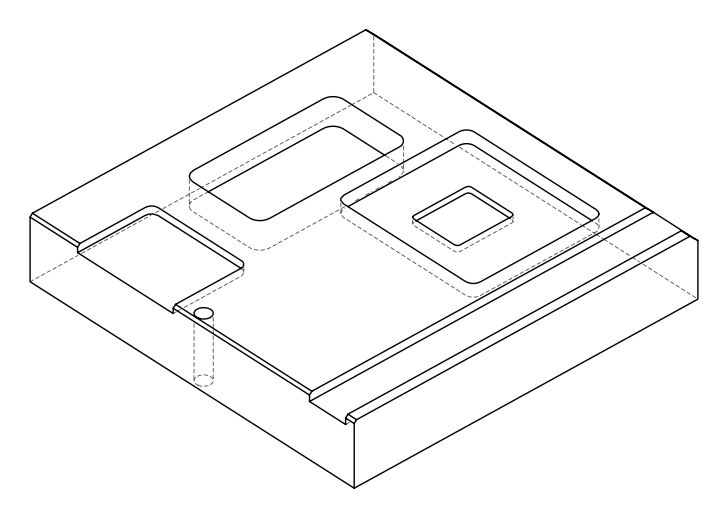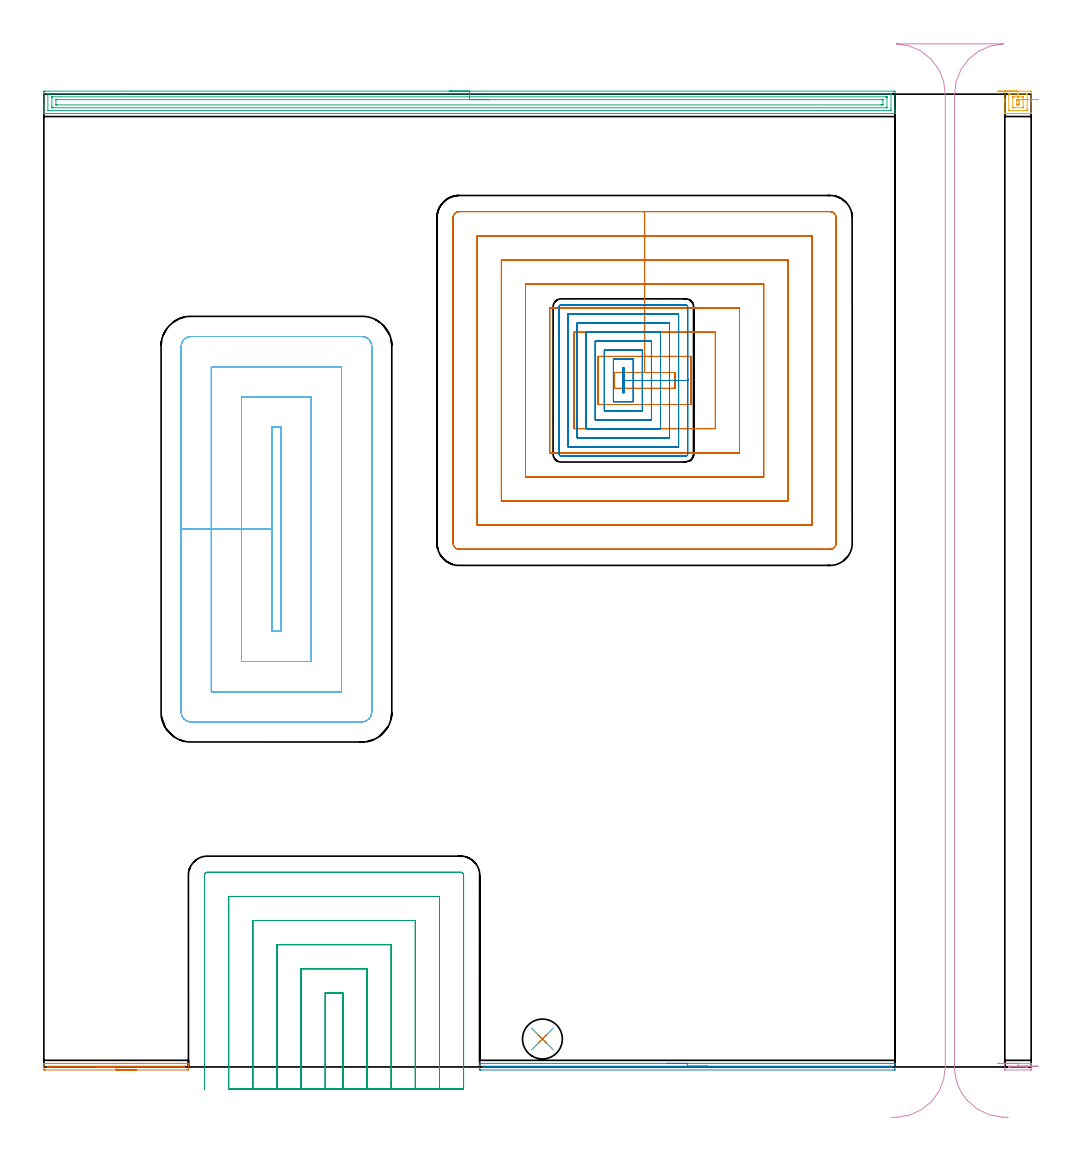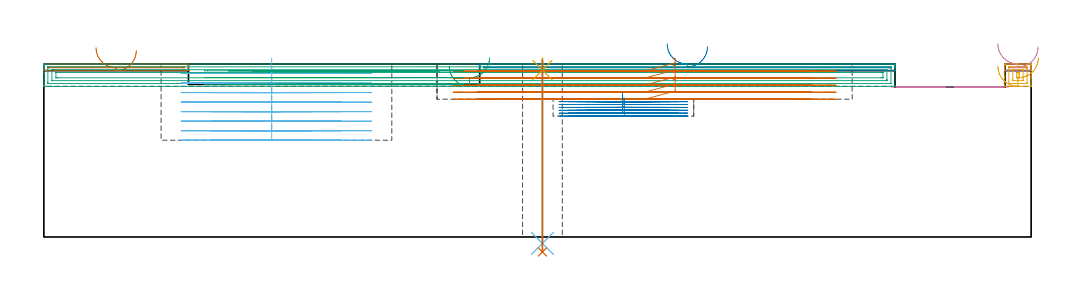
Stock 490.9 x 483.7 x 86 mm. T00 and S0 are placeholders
(PLAN: 13 operations, 8 tool changes, 110 min)
(1 AREA_MILL | FG_CHAMFER_SURFACE | UGT0205_001 | 1.29 min | 403 mm3)
(2 AREA_MILL_1 | FG_CHAMFER_SURFACE_1 | UGT0205_001 | 3.45 min | 1151 mm3)
(3 AREA_MILL_2 | FG_CHAMFER_SURFACE_2 | UGT0205_001 | 13.81 min | 26459 mm3)
(4 AREA_MILL_3 | FG_CHAMFER_SURFACE_3 | UGT0205_001 | 0.35 min | 75 mm3)
(5 AREA_MILL_4 | FG_CHAMFER_SURFACE_4 | UGT0205_001 | 0.69 min | 1197 mm3)
(6 MILL_RECTANGULAR_POCKET | POCKET_RECTANGULAR_STRAIGHT | UGT0201_094 | Follow Part, ap 5, ae 75% | 26.73 min | 912832 mm3)
(7 MILL_RECTANGULAR_POCKET_1 | POCKET_RECTANGULAR_STRAIGHT_1 | NXT0201_012 | Follow Part, ap 4, ae 75% | 32.07 min | 662484 mm3)
(8 MILL_RECTANGULAR_POCKET_2 | POCKET_RECTANGULAR_STRAIGHT_2 | UGT0201_014 | Follow Part, ap 1.5, ae 75% | 15.4 min | 47511 mm3)
(9 MILL_SLOT | SLOT_PARTIAL_RECTANGULAR | NXT0201_012 | Follow Part, ap 4, ae 75% | 12.43 min | 152883 mm3)
(10 MILL_RECTANGULAR_SLOT | SLOT_RECTANGULAR | UGT0201_020 | Follow Part, ap 12.5, ae 75% | 2.99 min | 302975 mm3)
(11 SPOT_DRILL | STEP1HOLE | NXT0321_9005460120000 | 0.05 min | 164 mm3)
(12 DRILL_THROUGH_HOLE_INTO_CENTER | STEP1HOLE | NXT0301_065 | 0.37 min | 5841 mm3)
(13 DRILL_TO_ENLARGE_THROUGH_HOLE | STEP1HOLE | UGT0301_264 | 0.38 min | 20421 mm3)
(TOOL UGT0205_001 | Chamfer Mill 20 x 3 x 45 deg. | D20 FL50 Z2)
(TOOL UGT0201_094 | End mill 20 mm | D20 FL38 Z4)
(TOOL NXT0201_012 | ENDMILL 16mm [2P460-1600-NA 1630] | D16 FL38 Z6)
(TOOL UGT0201_014 | End mill 6 mm | D6 FL24 Z4)
(TOOL UGT0201_020 | End mill 50 mm | D50 FL50 Z4)
(TOOL NXT0321_9005460120000 | NC Spot Drill, 142deg, 12mm, Carbide, Uncoated | D12 PA142 FL30 Z2)
(TOOL NXT0301_065 | Carbide Drill 9.4mm [860.1-0940-075A1-MM 2214] | D9.4 PA140 FL98 Z2)
(TOOL UGT0301_264 | Twist Drill 19.8 mm | D19.8 PA118 FL140 Z2)
(OP 1 AREA_MILL)
G17 G21 G94 G90
T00 M6
G54
G17 G0 G90 X45.95 Y-1.5 S1061 M3
G43 Z96. H0
Z92.7
G94 G1 X45.912 Z91.828 F250.
X45.798 Z90.963
X45.609 Z90.112
X45.347 Z89.28
X45.013 Z88.474
X44.61 Z87.7
X44.141 Z86.964
X43.61 Z86.272
X43.021 Z85.629
X42.378 Z85.039
X41.686 Z84.508
X40.95 Z84.04
X40.176 Z83.637
X39.37 Z83.303
X38.538 Z83.041
X37.686 Z82.852
X36.822 Z82.738
X35.95 Z82.7
X0.63
X0.285 Y-1.497
X0.01 Y-1.492 Z82.703
X0. Y-1.16 Z83.034
Y0.23 Z84.426
Y0.587 Z84.781
Y1.3 Z85.5
Y1.522 Z85.722
X0.002 Y1.663 Z85.855
X0.01 Y1.797 Z85.988
X0.183 Y1.8 Z86.
X71.717
X71.89 Y1.797 Z85.988
X71.898 Y1.663 Z85.855
X71.9 Y1.522 Z85.722
Y1.3 Z85.5
Y0.587 Z84.781
Y-0.644 Z83.553
X71.896 Y-1.16 Z83.034
X71.89 Y-1.492 Z82.703
X71.615 Y-1.497 Z82.7
X71.27 Y-1.5
X35.95
Y-0.086 Z84.114
X2.212
X2.06 Y-0.084 Z84.116
X2.023 Y-0.082 Z84.118
X2.012 Y-0.079 Z84.121
X2.008 Y-0.071 Z84.129
X2.005 Y-0.038 Z84.162
X2.007 Y0.115 Z84.315
X2.028 Y0.379 Z84.579
X2.308 Y0.384 Z84.584
X2.418 Y0.385 Z84.585
X23.849 Y0.386 Z84.586
X69.688 Y0.385 Z84.585
X69.84 Y0.384 Z84.584
X69.877 Y0.381 Z84.581
X69.888 Y0.379 Z84.579
X69.892 Y0.371 Z84.571
X69.896 Y0.337 Z84.537
X69.898 Y0.18 Z84.38
X69.892 Y-0.054 Z84.146
X69.89 Y-0.077 Z84.123
X69.843 Y-0.079 Z84.121
X69.723 Y-0.083 Z84.117
X69.482 Y-0.085 Z84.115
X69.276 Y-0.086 Z84.114
X35.95
X35.078 Z84.152
X34.213 Z84.266
X33.362 Z84.455
X32.53 Z84.717
X31.724 Z85.051
X30.95 Z85.454
X30.214 Z85.923
X29.522 Z86.454
X28.879 Z87.043
X28.29 Z87.686
X27.758 Z88.378
X27.29 Z89.114
X26.887 Z89.888
X26.553 Z90.694
X26.291 Z91.526
X26.102 Z92.378
X25.988 Z93.243
X25.95 Z94.114
G0 Z96.
M5
M2
(OP 2 AREA_MILL_1)
G17 G21 G94 G90
T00 M6
G54
G17 G0 G90 X309.95 Y1.8 S1061 M3
G43 Z96. H0
G94 G1 X309.988 Z95.128 F250.
X310.102 Z94.263
X310.291 Z93.412
X310.553 Z92.58
X310.887 Z91.774
X311.29 Z91.
X311.758 Z90.264
X312.29 Z89.572
X312.879 Z88.929
X313.522 Z88.339
X314.214 Z87.808
X314.95 Z87.34
X315.724 Z86.937
X316.53 Z86.603
X317.362 Z86.341
X318.214 Z86.152
X319.078 Z86.038
X319.95 Z86.
X423.039
X423.19 Y1.798 Z85.988
X423.198 Y1.679 Z85.871
X423.2 Y1.556 Z85.755
Y1.215 Z85.414
Y0.587 Z84.781
Y-1.474 Z82.724
X423.197 Y-1.492 Z82.706
X422.866 Y-1.5 Z82.7
X217.307
X217.033 Y-1.498 Z82.702
X216.703 Y-1.492 Z82.706
X216.7 Y-1.474 Z82.723
Y0.587 Z84.781
Y1.215 Z85.414
Y1.556 Z85.755
X216.702 Y1.679 Z85.871
X216.71 Y1.798 Z85.988
X216.861 Y1.8 Z86.
X319.95
Y0.386 Z84.586
X420.808 Y0.385 Z84.585
X421.015 Y0.384 Z84.584
X421.152 Y0.381 Z84.581
X421.181 Y0.379 Z84.579
X421.19 Y0.366 Z84.566
X421.193 Y0.34 Z84.54
X421.199 Y0.204 Z84.404
X421.196 Y-0.042 Z84.158
X421.193 Y-0.068 Z84.132
X421.19 Y-0.079 Z84.121
X421.169 Y-0.08 Z84.12
X421.049 Y-0.084 Z84.116
X420.808 Y-0.085 Z84.115
X420.603 Y-0.086 Z84.114
X219.092 Y-0.085 Z84.115
X218.885 Y-0.084 Z84.116
X218.748 Y-0.081 Z84.119
X218.719 Y-0.079 Z84.121
X218.71 Y-0.066 Z84.134
X218.707 Y-0.04 Z84.16
X218.703 Y0.094 Z84.294
X218.71 Y0.366 Z84.566
X218.989 Y0.38 Z84.58
X219.092 Y0.383 Z84.583
X219.298 Y0.385 Z84.585
X319.95 Y0.386 Z84.586
X320.822 Z84.624
X321.686 Z84.738
X322.538 Z84.926
X323.37 Z85.189
X324.176 Z85.523
X324.95 Z85.925
X325.686 Z86.394
X326.378 Z86.925
X327.021 Z87.515
X327.61 Z88.158
X328.142 Z88.85
X328.61 Z89.586
X329.013 Z90.36
X329.347 Z91.166
X329.609 Z91.998
X329.798 Z92.849
X329.912 Z93.714
X329.95 Z94.586
G0 Z96.
M5
M2
(OP 3 AREA_MILL_2)
G17 G21 G94 G90
T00 M6
G54
G17 G0 G90 X201.6 Y485.2 S1061 M3
G43 Z96. H0
Z84.9
G94 G1 X201.638 Z84.029 F250.
X201.752 Z83.164
X201.941 Z82.312
X202.203 Z81.48
X202.537 Z80.674
X202.94 Z79.9
X203.409 Z79.164
X203.94 Z78.472
X204.529 Z77.829
X205.172 Z77.24
X205.864 Z76.709
X206.6 Z76.24
X207.374 Z75.837
X208.18 Z75.503
X209.012 Z75.241
X209.864 Z75.052
X210.728 Z74.938
X211.6 Z74.9
X422.574
X422.839 Y485.197 Z74.902
X423.19 Y485.192 Z74.906
X423.2 Y484.836 Z75.261
Y477.414 Z82.681
Y475.985 Z84.112
Y475.626 Z84.47
Y474.908 Z85.192
Y474.607 Z85.493
X423.193 Y474.171 Z85.921
X423.19 Y474.103 Z85.988
X423.02 Y474.1 Z86.
X0.179
X0.01 Y474.103 Z85.988
X0.006 Y474.171 Z85.921
X0. Y474.607 Z85.492
Y474.907 Z85.192
Y475.626 Z84.47
Y476.879 Z83.218
Y478.309 Z81.787
Y484.569 Z75.529
X0.002 Y485.194 Z74.904
X0.004 Y485.195 Z74.902
X0.626 Y485.2 Z74.9
X211.6
Y483.786 Z76.314
X420.897 Y483.785 Z76.315
X421.119 Y483.782 Z76.318
X421.178 Y483.779 Z76.321
X421.19 Y483.767 Z76.333
X421.196 Y483.733 Z76.367
X421.199 Y483.674 Z76.426
Y476.106 Z83.994
X421.193 Y475.626 Z84.474
X421.19 Y475.529 Z84.571
X421.008 Y475.519 Z84.581
X420.896 Y475.515 Z84.585
X387.379 Y475.514 Z84.586
X2.303 Y475.515 Z84.585
X2.081 Y475.518 Z84.582
X2.022 Y475.521 Z84.579
X2.01 Y475.533 Z84.567
X2.004 Y475.567 Z84.533
X2.001 Y475.626 Z84.474
Y483.194 Z76.906
X2.006 Y483.674 Z76.426
X2.01 Y483.771 Z76.329
X2.192 Y483.781 Z76.319
X2.304 Y483.785 Z76.315
X39.016 Y483.786 Z76.314
X211.6
Y482.371 Z77.729
X418.512
X418.998 Y482.37 Z77.73
X419.159 Y482.367 Z77.733
X419.183 Y482.365 Z77.735
X419.19 Y482.362 Z77.738
X419.193 Y482.331 Z77.769
X419.198 Y482.223 Z77.877
X419.2 Y482.088 Z78.012
Y481.886 Z78.214
X419.199 Y477.212 Z82.888
X419.195 Y477.01 Z83.09
X419.19 Y476.953 Z83.147
X419.186 Y476.934 Z83.166
X419.178 Y476.933 Z83.167
X419.119 Y476.93 Z83.17
X418.998 Y476.929 Z83.171
X4.688
X4.202 Y476.93 Z83.17
X4.041 Y476.933 Z83.167
X4.017 Y476.935 Z83.165
X4.01 Y476.938 Z83.162
X4.007 Y476.969 Z83.131
X4.002 Y477.077 Z83.023
X4. Y477.617 Z82.483
Y482.088 Z78.012
X4.005 Y482.29 Z77.81
X4.01 Y482.347 Z77.753
X4.014 Y482.366 Z77.734
X4.022 Y482.367 Z77.733
X4.081 Y482.37 Z77.73
X4.202 Y482.371 Z77.729
X211.6
Y480.957 Z79.143
X416.35
X417.176 Y480.95 Z79.15
X417.19 Y480.948 Z79.152
X417.195 Y480.926 Z79.174
X417.199 Y480.872 Z79.228
Y478.429 Z81.671
X417.195 Y478.374 Z81.726
X417.19 Y478.352 Z81.748
X417.17 Y478.348 Z81.752
X416.316 Y478.343 Z81.757
X416.282
X6.85
X6.024 Y478.35 Z81.75
X6.01 Y478.352 Z81.748
X6.005 Y478.374 Z81.726
X6.001 Y478.428 Z81.672
Y480.871 Z79.229
X6.005 Y480.926 Z79.174
X6.01 Y480.948 Z79.152
X6.03 Y480.951 Z79.149
X6.884 Y480.957 Z79.143
X6.918
X211.6
X212.472 Z79.181
X213.337 Z79.295
X214.188 Z79.483
X215.02 Z79.746
X215.826 Z80.08
X216.6 Z80.482
X217.336 Z80.951
X218.028 Z81.482
X218.671 Z82.072
X219.26 Z82.715
X219.792 Z83.407
X220.26 Z84.143
X220.663 Z84.917
X220.997 Z85.723
X221.259 Z86.555
X221.448 Z87.406
X221.562 Z88.271
X221.6 Z89.143
G0 Z96.
M5
M2
(OP 4 AREA_MILL_3)
G17 G21 G94 G90
T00 M6
G54
G17 G0 G90 X474.35 Y1.8 S1061 M3
G43 Z96. H0
G94 G1 X474.388 Z95.128 F250.
X474.502 Z94.263
X474.691 Z93.412
X474.953 Z92.58
X475.287 Z91.774
X475.69 Z91.
X476.159 Z90.264
X476.69 Z89.572
X477.279 Z88.929
X477.922 Z88.339
X478.614 Z87.808
X479.35 Z87.34
X480.124 Z86.937
X480.93 Z86.603
X481.762 Z86.341
X482.614 Z86.152
X483.478 Z86.038
X484.35 Z86.
X490.496
X490.89 Y1.793 Z85.993
X490.9 Y1.488 Z85.687
Y-1.09 Z83.11
X490.899 Y-1.16 Z83.04
X490.892 Y-1.493 Z82.707
X490.666 Y-1.498 Z82.702
X490.496 Y-1.5 Z82.7
X478.204
X478.034 Y-1.498 Z82.702
X477.808 Y-1.493 Z82.707
X477.8 Y-1.16 Z83.04
Y1.46 Z85.66
Y1.488 Z85.687
X477.81 Y1.793 Z85.993
X478.204 Y1.8 Z86.
X484.35
Y0.386 Z84.586
X488.538
X488.74 Y0.385 Z84.585
X488.819 Y0.384 Z84.584
X488.88 Y0.38 Z84.58
X488.89 Y0.377 Z84.577
X488.895 Y0.354 Z84.554
X488.898 Y0.309 Z84.509
X488.9 Y0.15 Z84.35
X488.899 Y0.07 Z84.27
X488.895 Y-0.009 Z84.191
X488.89 Y-0.06 Z84.14
X488.881 Y-0.079 Z84.121
X488.858 Y-0.081 Z84.119
X488.74 Y-0.084 Z84.116
X488.538 Y-0.086 Z84.114
X488.336
X479.96 Y-0.085 Z84.115
X479.881 Y-0.084 Z84.116
X479.82 Y-0.08 Z84.12
X479.81 Y-0.077 Z84.123
X479.805 Y-0.054 Z84.146
X479.802 Y-0.009 Z84.191
X479.8 Y0.15 Z84.35
X479.801 Y0.229 Z84.429
X479.805 Y0.309 Z84.509
X479.81 Y0.36 Z84.56
X479.819 Y0.379 Z84.579
X479.842 Y0.381 Z84.581
X479.96 Y0.384 Z84.584
X480.162 Y0.386 Z84.586
X480.636
X484.35
X485.222 Z84.624
X486.087 Z84.738
X486.938 Z84.927
X487.77 Z85.189
X488.576 Z85.523
X489.35 Z85.926
X490.086 Z86.394
X490.778 Z86.925
X491.421 Z87.515
X492.01 Z88.158
X492.542 Z88.85
X493.01 Z89.586
X493.413 Z90.36
X493.747 Z91.166
X494.009 Z91.998
X494.198 Z92.849
X494.312 Z93.714
X494.35 Z94.586
G0 Z96.
M5
M2
(OP 5 AREA_MILL_4)
G17 G21 G94 G90
T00 M6
G54
G17 G0 G90 X474.35 Y485.2 S1061 M3
G43 Z96. H0
Z84.9
G94 G1 X474.388 Z84.028 F250.
X474.502 Z83.163
X474.691 Z82.312
X474.953 Z81.48
X475.287 Z80.674
X475.69 Z79.9
X476.159 Z79.164
X476.69 Z78.472
X477.279 Z77.829
X477.922 Z77.239
X478.614 Z76.708
X479.35 Z76.24
X480.124 Z75.837
X480.93 Z75.503
X481.762 Z75.241
X482.614 Z75.052
X483.478 Z74.938
X484.35 Z74.9
X490.496
X490.759 Y485.196 Z74.901
X490.89 Y485.191 Z74.904
X490.9 Y485.052 Z75.043
Y480.991 Z79.102
Y480.169 Z79.931
Y474.68 Z85.419
X490.89 Y474.107 Z85.993
X490.496 Y474.1 Z86.
X478.204
X477.81 Y474.107 Z85.993
X477.807 Y474.148 Z85.952
X477.8 Y474.681 Z85.419
Y474.731 Z85.368
Y480.169 Z79.931
Y480.991 Z79.102
X477.801 Y484.979 Z75.116
X477.805 Y485.19 Z74.904
X478.204 Y485.2 Z74.9
X484.35
Y483.786 Z76.314
X488.631
X488.74
X488.85 Y483.784 Z76.316
X488.88 Y483.782 Z76.318
X488.89 Y483.779 Z76.321
X488.893 Y483.771 Z76.329
X488.898 Y483.729 Z76.371
X488.899 Y483.674 Z76.426
X488.9 Y483.512 Z76.588
Y476.358 Z83.742
X488.892 Y475.626 Z84.474
X488.89 Y475.546 Z84.554
X488.879 Y475.521 Z84.579
X488.846 Y475.518 Z84.582
X488.74 Y475.517 Z84.583
X487.972 Y475.514 Z84.586
X487.862
X479.96 Y475.515 Z84.585
X479.851 Y475.516 Z84.584
X479.821 Y475.518 Z84.582
X479.81 Y475.521 Z84.579
X479.807 Y475.529 Z84.571
X479.802 Y475.571 Z84.529
X479.801 Y475.626 Z84.474
X479.8 Y475.788 Z84.312
Y482.942 Z77.158
X479.808 Y483.674 Z76.426
X479.81 Y483.754 Z76.346
X479.821 Y483.779 Z76.321
X479.855 Y483.782 Z76.318
X479.96 Y483.783 Z76.317
X480.729 Y483.786 Z76.314
X480.838
X484.35
Y482.372 Z77.728
X486.508 Y482.37 Z77.73
X486.795 Y482.367 Z77.733
X486.848 Y482.365 Z77.735
X486.89 Y482.357 Z77.743
X486.892 Y482.284 Z77.816
X486.899 Y481.972 Z78.128
X486.9 Y477.414 Z82.686
X486.896 Y477.01 Z83.09
X486.893 Y476.96 Z83.14
X486.891 Y476.94 Z83.16
X486.868 Y476.935 Z83.165
X486.742 Y476.932 Z83.168
X486.582 Y476.929 Z83.171
X482.594
X482.192 Y476.93 Z83.17
X481.905 Y476.933 Z83.167
X481.853 Y476.935 Z83.165
X481.81 Y476.943 Z83.157
X481.808 Y477.016 Z83.084
X481.801 Y477.328 Z82.772
X481.8 Y481.886 Z78.214
X481.804 Y482.29 Z77.81
X481.807 Y482.34 Z77.76
X481.809 Y482.36 Z77.74
X481.833 Y482.365 Z77.735
X481.958 Y482.368 Z77.732
X482.118 Y482.371 Z77.729
X484.35 Y482.372 Z77.728
Y480.957 Z79.143
X484.384
X484.772 Y480.955 Z79.145
X484.868 Y480.952 Z79.148
X484.886 Y480.951 Z79.149
X484.89 Y480.939 Z79.161
X484.895 Y480.903 Z79.197
X484.898 Y480.825 Z79.275
X484.9 Y480.431 Z79.669
Y479.537 Z80.563
Y479.203 Z80.897
Y478.643 Z81.457
X484.897 Y478.456 Z81.644
X484.894 Y478.388 Z81.712
X484.89 Y478.354 Z81.746
X484.875 Y478.35 Z81.75
X484.772 Y478.347 Z81.753
X484.35 Y478.343 Z81.757
X484.316
X483.928 Y478.345 Z81.755
X483.832 Y478.348 Z81.752
X483.814 Y478.349 Z81.751
X483.81 Y478.361 Z81.739
X483.805 Y478.397 Z81.703
X483.802 Y478.475 Z81.625
X483.8 Y478.869 Z81.231
Y480.097 Z80.003
Y480.657 Z79.443
X483.803 Y480.844 Z79.256
X483.806 Y480.912 Z79.188
X483.81 Y480.946 Z79.154
X483.825 Y480.951 Z79.149
X483.928 Y480.953 Z79.147
X484.35 Y480.957 Z79.143
X485.222 Y480.967 Z79.172
X486.088 Y480.976 Z79.276
X486.942 Y480.985 Z79.456
X487.776 Y480.994 Z79.709
X488.586 Y481.002 Z80.035
X489.364 Y481.011 Z80.429
X490.104 Y481.019 Z80.89
X490.802 Y481.026 Z81.414
X491.452 Y481.033 Z81.996
X492.048 Y481.039 Z82.633
X492.586 Y481.045 Z83.319
X493.063 Y481.05 Z84.05
X493.474 Y481.055 Z84.819
X493.816 Y481.058 Z85.622
X494.087 Y481.061 Z86.451
X494.285 Y481.063 Z87.301
X494.408 Y481.065 Z88.164
X494.456 Z89.035
G0 Z96.
M5
M2
(OP 6 MILL_RECTANGULAR_POCKET)
G17 G21 G94 G90
T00 M6
G54
G17 G0 G90 X113.3 Y296.277 S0 M3
G43 Z96. H0
Z89.
G94 G1 Y267.4 Z81.262 F250.
Y216.6 F500.
X118.
Y318.2
X113.3
Y267.4
X98.3
Y201.6
X133.
Y333.2
X98.3
Y267.4
X83.3
Y186.6
X148.
Y348.2
X83.3
Y267.4
X68.3
Y176.4
G3 X73.1 Y171.6 R4.8
G1 X158.2
G3 X163. Y176.4 R4.8
G1 Y358.4
G3 X158.2 Y363.2 R4.8
G1 X73.1
G3 X68.3 Y358.4 R4.8
G1 Y267.4
Y266.4
G0 X113.3 Y296.277 Z84.262
G1 Y267.4 Z76.525 F250.
Y216.6 F500.
X118.
Y318.2
X113.3
Y267.4
X98.3
Y201.6
X133.
Y333.2
X98.3
Y267.4
X83.3
Y186.6
X148.
Y348.2
X83.3
Y267.4
X68.3
Y176.4
G3 X73.1 Y171.6 R4.8
G1 X158.2
G3 X163. Y176.4 R4.8
G1 Y358.4
G3 X158.2 Y363.2 R4.8
G1 X73.1
G3 X68.3 Y358.4 R4.8
G1 Y267.4
Y266.4
G0 X113.3 Y296.277 Z79.525
G1 Y267.4 Z71.787 F250.
Y216.6 F500.
X118.
Y318.2
X113.3
Y267.4
X98.3
Y201.6
X133.
Y333.2
X98.3
Y267.4
X83.3
Y186.6
X148.
Y348.2
X83.3
Y267.4
X68.3
Y176.4
G3 X73.1 Y171.6 R4.8
G1 X158.2
G3 X163. Y176.4 R4.8
G1 Y358.4
G3 X158.2 Y363.2 R4.8
G1 X73.1
G3 X68.3 Y358.4 R4.8
G1 Y267.4
Y266.4
G0 X113.3 Y296.277 Z74.787
G1 Y267.4 Z67.05 F250.
Y216.6 F500.
X118.
Y318.2
X113.3
Y267.4
X98.3
Y201.6
X133.
Y333.2
X98.3
Y267.4
X83.3
Y186.6
X148.
Y348.2
X83.3
Y267.4
X68.3
Y176.4
G3 X73.1 Y171.6 R4.8
G1 X158.2
G3 X163. Y176.4 R4.8
G1 Y358.4
G3 X158.2 Y363.2 R4.8
G1 X73.1
G3 X68.3 Y358.4 R4.8
G1 Y267.4
Y266.4
G0 X113.3 Y296.277 Z70.05
G1 Y267.4 Z62.312 F250.
Y216.6 F500.
X118.
Y318.2
X113.3
Y267.4
X98.3
Y201.6
X133.
Y333.2
X98.3
Y267.4
X83.3
Y186.6
X148.
Y348.2
X83.3
Y267.4
X68.3
Y176.4
G3 X73.1 Y171.6 R4.8
G1 X158.2
G3 X163. Y176.4 R4.8
G1 Y358.4
G3 X158.2 Y363.2 R4.8
G1 X73.1
G3 X68.3 Y358.4 R4.8
G1 Y267.4
Y266.4
G0 X113.3 Y296.277 Z65.312
G1 Y267.4 Z57.575 F250.
Y216.6 F500.
X118.
Y318.2
X113.3
Y267.4
X98.3
Y201.6
X133.
Y333.2
X98.3
Y267.4
X83.3
Y186.6
X148.
Y348.2
X83.3
Y267.4
X68.3
Y176.4
G3 X73.1 Y171.6 R4.8
G1 X158.2
G3 X163. Y176.4 R4.8
G1 Y358.4
G3 X158.2 Y363.2 R4.8
G1 X73.1
G3 X68.3 Y358.4 R4.8
G1 Y267.4
Y266.4
G0 X113.3 Y296.277 Z60.575
G1 Y267.4 Z52.837 F250.
Y216.6 F500.
X118.
Y318.2
X113.3
Y267.4
X98.3
Y201.6
X133.
Y333.2
X98.3
Y267.4
X83.3
Y186.6
X148.
Y348.2
X83.3
Y267.4
X68.3
Y176.4
G3 X73.1 Y171.6 R4.8
G1 X158.2
G3 X163. Y176.4 R4.8
G1 Y358.4
G3 X158.2 Y363.2 R4.8
G1 X73.1
G3 X68.3 Y358.4 R4.8
G1 Y267.4
Y266.4
G0 X113.3 Y296.277 Z55.837
G1 Y267.4 Z48.1 F250.
Y216.6 F500.
X118.
Y318.2
X113.3
Y267.4
X98.3
Y201.6
X133.
Y333.2
X98.3
Y267.4
X83.3
Y186.6
X148.
Y348.2
X83.3
Y267.4
X68.3
Y176.4
G3 X73.1 Y171.6 R4.8
G1 X158.2
G3 X163. Y176.4 R4.8
G1 Y358.4
G3 X158.2 Y363.2 R4.8
G1 X73.1
G3 X68.3 Y358.4 R4.8
G1 Y267.4
Y266.4
G0 Z96.
M5
M2
(OP 7 MILL_RECTANGULAR_POCKET_1)
G17 G21 G94 G90
T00 M6
G54
G17 G0 G90 X312.742 Y337.4 S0 M3
G43 Z96. H1
Z89.
G94 G1 X313.9 Z88.69 F250.
Y345.3 Z86.573
X298.7 Z82.5
X283.5 F500.
Y337.4
X313.9
Y345.3
X298.7
Y353.3
X275.5
Y329.4
X321.9
Y353.3
X298.7
Y365.3
X263.5
Y317.4
X333.9
Y365.3
X298.7
Y377.3
X251.5
Y305.4
X345.9
Y377.3
X298.7
Y389.3
X239.5
Y293.4
X357.9
Y389.3
X298.7
Y401.3
X227.5
Y281.4
X369.9
Y401.3
X298.7
Y413.3
X215.5
Y269.4
X381.9
Y413.3
X298.7
Y425.3
X206.5
G3 X203.5 Y422.3 R3.
G1 Y260.4
G3 X206.5 Y257.4 R3.
G1 X390.9
G3 X393.9 Y260.4 R3.
G1 Y422.3
G3 X390.9 Y425.3 R3.
G1 X298.7
X297.7
G0 X312.742 Y337.4 Z85.5
G1 X313.9 Z85.19 F250.
Y345.3 Z83.073
X298.7 Z79.
X283.5 F500.
Y337.4
X313.9
Y345.3
X298.7
Y353.3
X275.5
Y329.4
X321.9
Y353.3
X298.7
Y365.3
X263.5
Y317.4
X333.9
Y365.3
X298.7
Y377.3
X251.5
Y305.4
X345.9
Y377.3
X298.7
Y389.3
X239.5
Y293.4
X357.9
Y389.3
X298.7
Y401.3
X227.5
Y281.4
X369.9
Y401.3
X298.7
Y413.3
X215.5
Y269.4
X381.9
Y413.3
X298.7
Y425.3
X206.5
G3 X203.5 Y422.3 R3.
G1 Y260.4
G3 X206.5 Y257.4 R3.
G1 X390.9
G3 X393.9 Y260.4 R3.
G1 Y422.3
G3 X390.9 Y425.3 R3.
G1 X298.7
X297.7
G0 X312.742 Y337.4 Z82.
G1 X313.9 Z81.69 F250.
Y345.3 Z79.573
X298.7 Z75.5
X283.5 F500.
Y337.4
X313.9
Y345.3
X298.7
Y353.3
X275.5
Y329.4
X321.9
Y353.3
X298.7
Y365.3
X263.5
Y317.4
X333.9
Y365.3
X298.7
Y377.3
X251.5
Y305.4
X345.9
Y377.3
X298.7
Y389.3
X239.5
Y293.4
X357.9
Y389.3
X298.7
Y401.3
X227.5
Y281.4
X369.9
Y401.3
X298.7
Y413.3
X215.5
Y269.4
X381.9
Y413.3
X298.7
Y425.3
X206.5
G3 X203.5 Y422.3 R3.
G1 Y260.4
G3 X206.5 Y257.4 R3.
G1 X390.9
G3 X393.9 Y260.4 R3.
G1 Y422.3
G3 X390.9 Y425.3 R3.
G1 X298.7
X297.7
G0 X312.742 Y337.4 Z78.5
G1 X313.9 Z78.19 F250.
Y345.3 Z76.073
X298.7 Z72.
X283.5 F500.
Y337.4
X313.9
Y345.3
X298.7
Y353.3
X275.5
Y329.4
X321.9
Y353.3
X298.7
Y365.3
X263.5
Y317.4
X333.9
Y365.3
X298.7
Y377.3
X251.5
Y305.4
X345.9
Y377.3
X298.7
Y389.3
X239.5
Y293.4
X357.9
Y389.3
X298.7
Y401.3
X227.5
Y281.4
X369.9
Y401.3
X298.7
Y413.3
X215.5
Y269.4
X381.9
Y413.3
X298.7
Y425.3
X206.5
G3 X203.5 Y422.3 R3.
G1 Y260.4
G3 X206.5 Y257.4 R3.
G1 X390.9
G3 X393.9 Y260.4 R3.
G1 Y422.3
G3 X390.9 Y425.3 R3.
G1 X298.7
X297.7
G0 X312.742 Y337.4 Z75.
G1 X313.9 Z74.69 F250.
Y345.3 Z72.573
X298.7 Z68.5
X283.5 F500.
Y337.4
X313.9
Y345.3
X298.7
Y353.3
X275.5
Y329.4
X321.9
Y353.3
X298.7
Y365.3
X263.5
Y317.4
X333.9
Y365.3
X298.7
Y377.3
X251.5
Y305.4
X345.9
Y377.3
X298.7
Y389.3
X239.5
Y293.4
X357.9
Y389.3
X298.7
Y401.3
X227.5
Y281.4
X369.9
Y401.3
X298.7
Y413.3
X215.5
Y269.4
X381.9
Y413.3
X298.7
Y425.3
X206.5
G3 X203.5 Y422.3 R3.
G1 Y260.4
G3 X206.5 Y257.4 R3.
G1 X390.9
G3 X393.9 Y260.4 R3.
G1 Y422.3
G3 X390.9 Y425.3 R3.
G1 X298.7
X297.7
G0 Z96.
M5
M2
(OP 8 MILL_RECTANGULAR_POCKET_2)
G17 G21 G94 G90
T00 M6
G54
G17 G0 G90 X287.7 Y344.916 S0 M3
G43 Z96. H0
Z71.733
G94 G1 Y335.3 Z69.157 F250.
X288.6 Z68.916
Y341.35 Z67.294
Y347.4 F500.
X287.7
Y335.3
X288.6
Y341.35
X293.1
Y351.9
X283.2
Y330.8
X293.1
Y341.35
X297.6
Y356.4
X278.7
Y326.3
X297.6
Y341.35
X302.1
Y360.9
X274.2
Y321.8
X302.1
Y341.35
X306.6
Y365.4
X269.7
Y317.3
X306.6
Y341.35
X311.1
Y369.9
X265.2
Y312.8
X311.1
Y341.35
X315.6
Y374.4
X260.7
Y308.3
X315.6
Y341.35
X320.1
Y378.
G3 X319.2 Y378.9 R0.9
G1 X257.1
G3 X256.2 Y378. R0.9
G1 Y304.7
G3 X257.1 Y303.8 R0.9
G1 X319.2
G3 X320.1 Y304.7 R0.9
G1 Y341.35
Y342.35
G0 X287.7 Y344.916 Z70.294
G1 Y335.3 Z67.718 F250.
X288.6 Z67.477
Y341.35 Z65.856
Y347.4 F500.
X287.7
Y335.3
X288.6
Y341.35
X293.1
Y351.9
X283.2
Y330.8
X293.1
Y341.35
X297.6
Y356.4
X278.7
Y326.3
X297.6
Y341.35
X302.1
Y360.9
X274.2
Y321.8
X302.1
Y341.35
X306.6
Y365.4
X269.7
Y317.3
X306.6
Y341.35
X311.1
Y369.9
X265.2
Y312.8
X311.1
Y341.35
X315.6
Y374.4
X260.7
Y308.3
X315.6
Y341.35
X320.1
Y378.
G3 X319.2 Y378.9 R0.9
G1 X257.1
G3 X256.2 Y378. R0.9
G1 Y304.7
G3 X257.1 Y303.8 R0.9
G1 X319.2
G3 X320.1 Y304.7 R0.9
G1 Y341.35
Y342.35
G0 X287.7 Y344.916 Z68.856
G1 Y335.3 Z66.279 F250.
X288.6 Z66.038
Y341.35 Z64.417
Y347.4 F500.
X287.7
Y335.3
X288.6
Y341.35
X293.1
Y351.9
X283.2
Y330.8
X293.1
Y341.35
X297.6
Y356.4
X278.7
Y326.3
X297.6
Y341.35
X302.1
Y360.9
X274.2
Y321.8
X302.1
Y341.35
X306.6
Y365.4
X269.7
Y317.3
X306.6
Y341.35
X311.1
Y369.9
X265.2
Y312.8
X311.1
Y341.35
X315.6
Y374.4
X260.7
Y308.3
X315.6
Y341.35
X320.1
Y378.
G3 X319.2 Y378.9 R0.9
G1 X257.1
G3 X256.2 Y378. R0.9
G1 Y304.7
G3 X257.1 Y303.8 R0.9
G1 X319.2
G3 X320.1 Y304.7 R0.9
G1 Y341.35
Y342.35
G0 X287.7 Y344.916 Z67.417
G1 Y335.3 Z64.84 F250.
X288.6 Z64.599
Y341.35 Z62.978
Y347.4 F500.
X287.7
Y335.3
X288.6
Y341.35
X293.1
Y351.9
X283.2
Y330.8
X293.1
Y341.35
X297.6
Y356.4
X278.7
Y326.3
X297.6
Y341.35
X302.1
Y360.9
X274.2
Y321.8
X302.1
Y341.35
X306.6
Y365.4
X269.7
Y317.3
X306.6
Y341.35
X311.1
Y369.9
X265.2
Y312.8
X311.1
Y341.35
X315.6
Y374.4
X260.7
Y308.3
X315.6
Y341.35
X320.1
Y378.
G3 X319.2 Y378.9 R0.9
G1 X257.1
G3 X256.2 Y378. R0.9
G1 Y304.7
G3 X257.1 Y303.8 R0.9
G1 X319.2
G3 X320.1 Y304.7 R0.9
G1 Y341.35
Y342.35
G0 X287.7 Y344.916 Z65.978
G1 Y335.3 Z63.401 F250.
X288.6 Z63.16
Y341.35 Z61.539
Y347.4 F500.
X287.7
Y335.3
X288.6
Y341.35
X293.1
Y351.9
X283.2
Y330.8
X293.1
Y341.35
X297.6
Y356.4
X278.7
Y326.3
X297.6
Y341.35
X302.1
Y360.9
X274.2
Y321.8
X302.1
Y341.35
X306.6
Y365.4
X269.7
Y317.3
X306.6
Y341.35
X311.1
Y369.9
X265.2
Y312.8
X311.1
Y341.35
X315.6
Y374.4
X260.7
Y308.3
X315.6
Y341.35
X320.1
Y378.
G3 X319.2 Y378.9 R0.9
G1 X257.1
G3 X256.2 Y378. R0.9
G1 Y304.7
G3 X257.1 Y303.8 R0.9
G1 X319.2
G3 X320.1 Y304.7 R0.9
G1 Y341.35
Y342.35
G0 X287.7 Y344.916 Z64.539
G1 Y335.3 Z61.962 F250.
X288.6 Z61.721
Y341.35 Z60.1
Y347.4 F500.
X287.7
Y335.3
X288.6
Y341.35
X293.1
Y351.9
X283.2
Y330.8
X293.1
Y341.35
X297.6
Y356.4
X278.7
Y326.3
X297.6
Y341.35
X302.1
Y360.9
X274.2
Y321.8
X302.1
Y341.35
X306.6
Y365.4
X269.7
Y317.3
X306.6
Y341.35
X311.1
Y369.9
X265.2
Y312.8
X311.1
Y341.35
X315.6
Y374.4
X260.7
Y308.3
X315.6
Y341.35
X320.1
Y378.
G3 X319.2 Y378.9 R0.9
G1 X257.1
G3 X256.2 Y378. R0.9
G1 Y304.7
G3 X257.1 Y303.8 R0.9
G1 X319.2
G3 X320.1 Y304.7 R0.9
G1 Y341.35
Y342.35
G0 Z96.
M5
M2
(OP 9 MILL_SLOT)
G17 G21 G94 G90
T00 M6
G54
G17 G0 G90 X148.7 Y-11. S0 M3
G43 Z96. H1
Z82.633
G94 G1 Y-8. F250.
Y36.8 F500.
X139.9
Y-8.
Y-11. F250.
X160.7
Y-8.
Y48.8 F500.
X127.9
Y-8.
Y-11. F250.
X172.7
Y-8.
Y60.8 F500.
X115.9
Y-8.
Y-11. F250.
X184.7
Y-8.
Y72.8 F500.
X103.9
Y-8.
Y-11. F250.
X196.7
Y-8.
Y84.8 F500.
X91.9
Y-8.
Y-11. F250.
X208.7
Y-8.
Y95.4 F500.
G3 X207.3 Y96.8 R1.4
G1 X81.3
G3 X79.9 Y95.4 R1.4
G1 Y-8.
Y-11. F250.
G0 X148.7 Z79.267
G1 Y-8.
Y36.8 F500.
X139.9
Y-8.
Y-11. F250.
X160.7
Y-8.
Y48.8 F500.
X127.9
Y-8.
Y-11. F250.
X172.7
Y-8.
Y60.8 F500.
X115.9
Y-8.
Y-11. F250.
X184.7
Y-8.
Y72.8 F500.
X103.9
Y-8.
Y-11. F250.
X196.7
Y-8.
Y84.8 F500.
X91.9
Y-8.
Y-11. F250.
X208.7
Y-8.
Y95.4 F500.
G3 X207.3 Y96.8 R1.4
G1 X81.3
G3 X79.9 Y95.4 R1.4
G1 Y-8.
Y-11. F250.
G0 X148.7 Z75.9
G1 Y-8.
Y36.8 F500.
X139.9
Y-8.
Y-11. F250.
X160.7
Y-8.
Y48.8 F500.
X127.9
Y-8.
Y-11. F250.
X172.7
Y-8.
Y60.8 F500.
X115.9
Y-8.
Y-11. F250.
X184.7
Y-8.
Y72.8 F500.
X103.9
Y-8.
Y-11. F250.
X196.7
Y-8.
Y84.8 F500.
X91.9
Y-8.
Y-11. F250.
X208.7
Y-8.
Y95.4 F500.
G3 X207.3 Y96.8 R1.4
G1 X81.3
G3 X79.9 Y95.4 R1.4
G1 Y-8.
Y-11. F250.
G0 Z96.
M5
M2
(OP 10 MILL_RECTANGULAR_SLOT)
G17 G21 G94 G90
T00 M6
G54
G17 G0 G90 X479.572 Y-25.117 S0 M3
G43 Z96. H0
Z74.5
G94 G1 X476.576 Y-24.97 F250.
G2 X459.035 Y-16.518 R25. F500.
X454.083 Y-7.907 R25. F393.
X452.8 Y0. R25. F303.
G1 Y451.955
Y461.955 F335.
Y483.7 F500.
G2 X477.093 Y508.69 R25.
G1 X423.907
G2 X448.2 Y483.7 R25.
G1 Y0.
G2 X424.424 Y-24.97 R25.
G1 X421.428 Y-25.117 F250.
G0 Z96.
M5
M2
(OP 11 SPOT_DRILL)
G17 G21 G94 G90
T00 M6
G54
G17 G0 G90 X247.9 Y13.9 S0 M3
G43 Z96. H0
G94 G81 G98 Z83. F250. R89.
G80
M5
M2
(OP 12 DRILL_THROUGH_HOLE_INTO_CENTER)
G17 G21 G94 G90
T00 M6
G54
G17 G0 G90 X247.9 Y13.9 S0 M3
G43 Z96. H1
G94 G73 G98 Z-3.211 F250. Q8.921 R88.
G80
M5
M2
(OP 13 DRILL_TO_ENLARGE_THROUGH_HOLE)
G17 G21 G94 G90
T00 M6
G54
G17 G0 G90 X247.9 Y13.9 S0 M3
G43 Z96. H0
G94 G73 G98 Z-7.449 F250. Q18.69 R88.
G80
M5
M2
